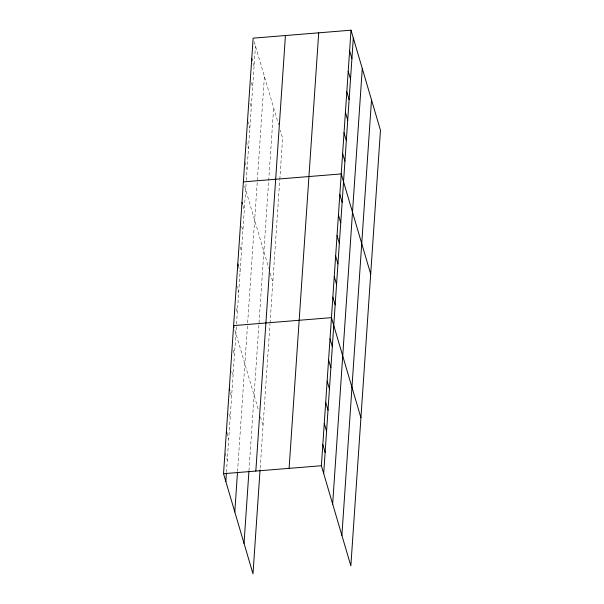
<?xml version="1.0" encoding="UTF-8"?>
<svg xmlns="http://www.w3.org/2000/svg" width="604" height="604" viewBox="0 0 604 604"><rect width="100%" height="100%" fill="white"/><g stroke="black" fill="none" stroke-linecap="round" stroke-linejoin="round"><path stroke-width="0.45" stroke-dasharray="3.02 2.27" d="M226.455 472.313L236.474 325.027M236.534 324.091L246.243 181.306M246.311 180.37L255.447 45.98M237.546 471.498L247.466 325.616M247.655 322.823L264.409 76.436M248.969 470.682L268.629 181.547M268.697 180.611L273.642 107.814M260.188 468.032L269.98 323.993M270.041 323.057L279.75 180.271M279.818 179.335L282.612 138.271L280.233 130.207M254.171 41.631L278.655 124.839M253.023 63.035L254.05 66.508M251.377 82.695L252.653 87.044M249.981 103.231L251.256 107.572M247.814 121.155L249.86 128.108M246.417 141.683L248.463 148.637M245.02 162.219L247.066 169.173M244.65 186.228L268.878 268.561M270.199 273.038L272.834 282M242.997 205.888L244.28 210.237M241.6 226.424L242.883 230.766M240.203 246.953L241.487 251.302M238.301 265.745L240.09 271.83M236.647 285.413L238.693 292.366M236.021 308.553L237.297 312.895M234.881 329.95L258.58 410.494M260.43 416.76L263.065 425.722M233.182 350.237L234.465 354.578M231.747 371.392L233.023 375.733M230.305 392.547L231.589 396.888M228.871 413.702L230.147 418.044M226.915 433.113L228.712 439.199M225.224 453.4L227.27 460.354"/><path stroke-width="0.91" d="M260.06 469.867L252.993 573.8L223.533 473.687L253.144 38.158L351.007 30.2L380.467 130.313L350.856 565.842L321.388 465.729L351.007 30.2M225.828 481.509L226.394 473.226M234.797 511.966L237.485 472.411M244.031 543.343L248.908 471.603M255.824 471.06L285.435 35.53M289.097 468.357L318.708 32.827M323.691 473.551L353.31 38.022M332.653 504.008L362.272 68.478M341.894 535.386L371.505 99.856M243.374 181.88L341.23 173.922L370.697 274.042M223.533 473.687L321.388 465.729M349.61 50.728L351.913 58.55M348.214 71.264L350.516 79.086M346.817 91.793L349.12 99.615M345.42 112.329L347.723 120.151M344.023 132.857L346.326 140.679M342.627 153.393L344.929 161.215M339.833 194.458L342.136 202.28M338.444 214.986L340.739 222.808M337.047 235.522L339.35 243.344M335.65 256.051L337.953 263.873M334.254 276.587L336.556 284.409M332.857 297.115L335.16 304.937M360.928 417.764L331.46 317.651L233.597 325.609L234.11 327.345M251.747 58.686L252.261 60.43M330.018 338.806L332.321 346.628M328.584 359.954L330.886 367.776M327.142 381.109L329.444 388.931M325.707 402.264L328.01 410.086M324.265 423.419L326.568 431.241M322.83 444.574L325.133 452.396M241.977 202.416L242.483 204.152M237.787 264.008L238.301 265.745M229.286 389.067L229.792 390.803M226.409 431.377L226.915 433.113"/></g></svg>
